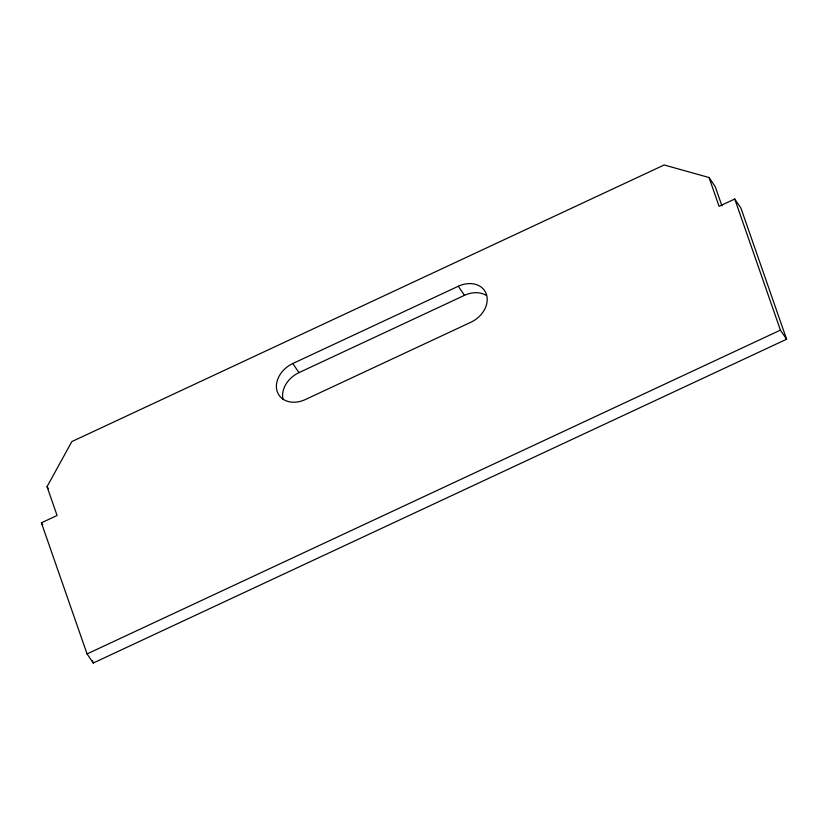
<?xml version="1.0" encoding="UTF-8"?>
<svg xmlns="http://www.w3.org/2000/svg" width="828" height="828" viewBox="0 0 828 828"><rect width="100%" height="100%" fill="white"/><g stroke="black" fill="none" stroke-linecap="round" stroke-linejoin="round"><path stroke-width="1.24" d="M709.037 177.523L719.077 206.338L734.757 199.02L740.936 208.107L786.6 339.232L93.243 663.021L87.064 653.934L41.4 522.81L57.08 515.492L47.041 486.678L71.85 441.583L664.17 164.979L709.037 177.523L715.226 186.621L721.912 205.83M292.781 363.533L458.288 286.25A24.24 18.816 -34.2 0 1 486.336 294.095A24.24 18.816 -34.2 0 1 470.832 322.268L305.325 399.562A24.24 18.816 -34.2 0 1 277.276 391.716A24.24 18.816 -34.2 0 1 292.781 363.533L298.97 372.631A24.24 18.816 -34.2 0 0 283.104 399.613M298.97 372.631L464.467 295.348A24.24 18.816 -34.2 0 1 486.46 295.544M87.064 653.934L780.411 330.134L786.6 339.232M458.288 286.25L464.467 295.348M47.041 486.678L48.417 488.696M41.4 522.81L42.777 524.838M734.757 199.02L780.411 330.134M92.394 660.599L93.243 663.021"/></g></svg>
